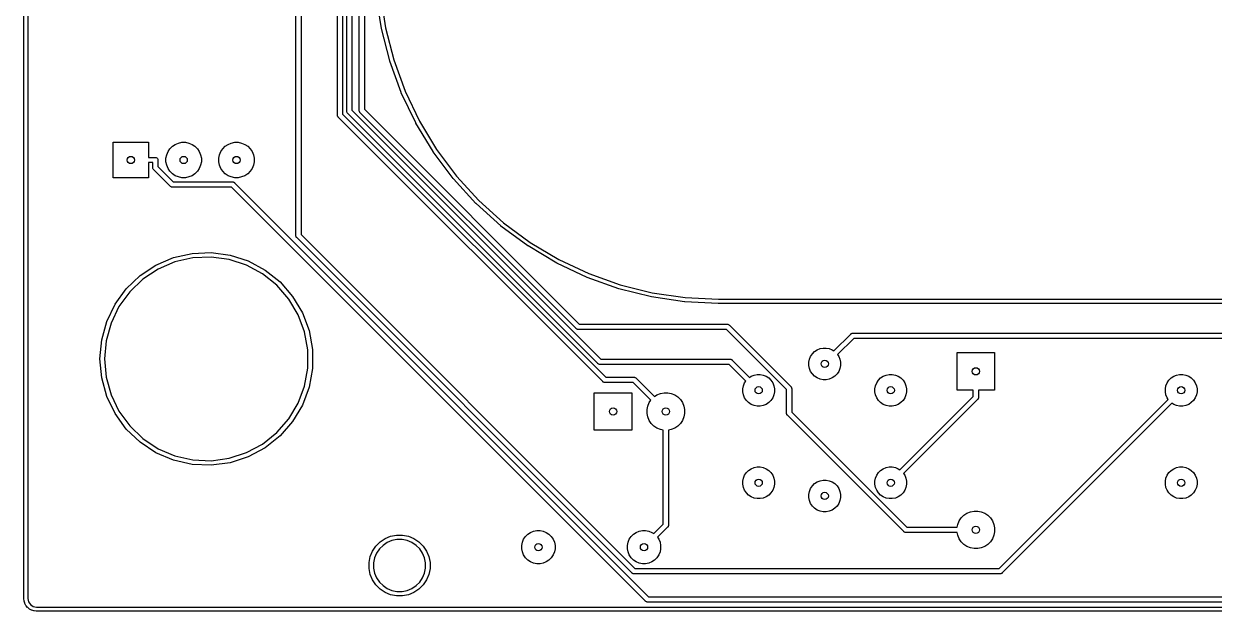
# Model space of a CAD drawing. Extents: x 17 to 176, y -177 to -9.
# Drawn here: x 17.2 to 74.5, y -176.6 to -148.4 of the extents above; entities that cross this region are included whole.
import ezdxf

# ---------------------------------------------------------------- set-up
doc = ezdxf.new("R2010")
doc.units = 0
doc.layers.add('BLACK', color=7, linetype='CONTINUOUS')

msp = doc.modelspace()

# ---------------------------------------------------------------- linework, layer by layer
at = {"layer": 'BLACK', "linetype": 'CONTINUOUS'}
for p, q in [((33.3316, -152.55), (33.3316, -48.9898)), ((33.5816, -48.9441), (33.5816, -152.504)), ((17.2038, -176.027), (17.2037, -52.2359)), ((17.4037, -52.2457), (17.4037, -176.02)), ((32.7339, -152.589), (32.7339, -75.8149)), ((32.9839, -75.7692), (32.9839, -152.544)), ((32.2836, -152.776), (32.2836, -137.108)), ((32.5336, -137.063), (32.5336, -152.73)), ((30.2858, -158.573), (30.2858, -141.298)), ((30.5358, -141.252), (30.5358, -158.527)), ((34.4, -148.615), (34.1542, -147.027)), ((34.3526, -147.001), (34.5969, -148.579)), ((34.4008, -148.619), (34.4, -148.615)), ((34.4016, -148.623), (34.4008, -148.619)), ((34.4019, -148.624), (34.4016, -148.623)), ((34.402, -148.624), (34.4019, -148.624)), ((34.4019, -148.624), (34.4019, -148.624)), ((34.8014, -150.18), (34.402, -148.624)), ((34.5969, -148.579), (34.9939, -150.126)), ((34.8027, -150.184), (34.8014, -150.18)), ((34.8038, -150.188), (34.8027, -150.184)), ((34.8043, -150.189), (34.8038, -150.188)), ((35.3537, -151.699), (34.8043, -150.189)), ((34.8043, -150.189), (34.8043, -150.189)), ((34.8043, -150.189), (34.8043, -150.189)), ((34.9939, -150.126), (35.54, -151.626)), ((35.3553, -151.703), (35.3537, -151.699)), ((35.3569, -151.707), (35.3553, -151.703)), ((35.3575, -151.708), (35.3569, -151.707)), ((36.0515, -153.156), (35.3575, -151.708)), ((35.3575, -151.708), (35.3575, -151.708)), ((35.3575, -151.708), (35.3575, -151.708)), ((35.54, -151.626), (36.2298, -153.066)), ((32.283, -152.782), (32.2836, -152.776)), ((32.2854, -152.807), (32.283, -152.782)), ((32.2926, -152.83), (32.2854, -152.807)), ((32.3042, -152.852), (32.2926, -152.83)), ((32.3159, -152.866), (32.3042, -152.852)), ((32.5336, -152.73), (45.1895, -165.386)), ((32.7333, -152.595), (32.7339, -152.589)), ((32.7357, -152.62), (32.7333, -152.595)), ((32.7429, -152.643), (32.7357, -152.62)), ((32.7545, -152.665), (32.7429, -152.643)), ((32.7603, -152.672), (32.7545, -152.665)), ((32.7701, -152.684), (32.7603, -152.672)), ((32.7749, -152.688), (32.7701, -152.684)), ((44.8105, -164.724), (32.7749, -152.688)), ((32.9839, -152.544), (44.955, -164.515)), ((33.331, -152.556), (33.3316, -152.55)), ((33.3316, -152.562), (33.331, -152.556)), ((33.3334, -152.581), (33.3316, -152.562)), ((33.3316, -152.562), (33.3316, -152.562)), ((33.3406, -152.604), (33.3334, -152.581)), ((33.3522, -152.626), (33.3406, -152.604)), ((33.3678, -152.645), (33.3522, -152.626)), ((33.3726, -152.649), (33.3678, -152.645)), ((43.7712, -163.048), (33.3726, -152.649)), ((33.5816, -152.504), (43.9157, -162.838)), ((32.3198, -152.871), (32.3159, -152.866)), ((32.3245, -152.875), (32.3198, -152.871)), ((45.045, -165.595), (32.3245, -152.875)), ((36.0535, -153.16), (36.0515, -153.156)), ((36.0555, -153.164), (36.0535, -153.16)), ((36.0562, -153.165), (36.0555, -153.164)), ((36.8883, -154.539), (36.0562, -153.165)), ((36.0562, -153.165), (36.0562, -153.165)), ((36.0562, -153.165), (36.0562, -153.165)), ((36.2298, -153.066), (37.0568, -154.431)), ((21.502, -155.79), (21.502, -154.09)), ((21.502, -154.09), (23.202, -154.09)), ((23.202, -154.09), (23.202, -154.815)), ((24.0747, -154.692), (24.1387, -154.537)), ((24.1387, -154.537), (24.2318, -154.398)), ((24.2318, -154.398), (24.3502, -154.28)), ((24.3502, -154.28), (24.4894, -154.187)), ((24.4894, -154.187), (24.6441, -154.123)), ((24.6441, -154.123), (24.8083, -154.09)), ((24.8083, -154.09), (24.9757, -154.09)), ((24.9757, -154.09), (25.1399, -154.123)), ((25.1399, -154.123), (25.2946, -154.187)), ((25.2946, -154.187), (25.4338, -154.28)), ((25.4338, -154.28), (25.5522, -154.398)), ((25.5522, -154.398), (25.6453, -154.537)), ((25.6453, -154.537), (25.7093, -154.692)), ((26.6147, -154.692), (26.6787, -154.537)), ((26.6787, -154.537), (26.7718, -154.398)), ((26.7718, -154.398), (26.8902, -154.28)), ((26.8902, -154.28), (27.0294, -154.187)), ((27.0294, -154.187), (27.1841, -154.123)), ((27.1841, -154.123), (27.3483, -154.09)), ((27.3483, -154.09), (27.5157, -154.09)), ((27.5157, -154.09), (27.6799, -154.123)), ((27.6799, -154.123), (27.8346, -154.187)), ((27.8346, -154.187), (27.9738, -154.28)), ((27.9738, -154.28), (28.0922, -154.398)), ((28.0922, -154.398), (28.1853, -154.537)), ((28.1853, -154.537), (28.2493, -154.692)), ((36.8906, -154.542), (36.8883, -154.539)), ((36.8929, -154.546), (36.8906, -154.542)), ((36.8937, -154.547), (36.8929, -154.546)), ((37.856, -155.833), (36.8937, -154.547)), ((37.0568, -154.431), (38.0132, -155.71)), ((23.202, -154.815), (23.5212, -154.815)), ((23.4023, -155.065), (23.202, -155.065)), ((23.202, -155.065), (23.202, -155.79)), ((23.4023, -155.301), (23.4023, -155.065)), ((23.5212, -154.815), (23.5273, -154.814)), ((23.5273, -154.814), (23.5334, -154.815)), ((23.5334, -154.815), (23.5518, -154.817)), ((23.5518, -154.817), (23.5754, -154.824)), ((23.5754, -154.824), (23.5971, -154.836)), ((23.5971, -154.836), (23.6161, -154.851)), ((23.6161, -154.851), (23.6317, -154.87)), ((23.6317, -154.87), (23.6433, -154.892)), ((23.6433, -154.892), (23.6505, -154.915)), ((23.6505, -154.915), (23.6529, -154.94)), ((23.6529, -154.94), (23.6523, -154.946)), ((23.6523, -154.946), (23.6523, -155.256)), ((24.042, -154.856), (24.0747, -154.692)), ((24.042, -155.024), (24.042, -154.856)), ((24.0747, -155.188), (24.042, -155.024)), ((25.7093, -154.692), (25.742, -154.856)), ((25.742, -155.024), (25.7093, -155.188)), ((25.742, -154.856), (25.742, -155.024)), ((26.582, -154.856), (26.6147, -154.692)), ((26.582, -155.024), (26.582, -154.856)), ((26.6147, -155.188), (26.582, -155.024)), ((28.2493, -154.692), (28.282, -154.856)), ((28.282, -155.024), (28.2493, -155.188)), ((28.282, -154.856), (28.282, -155.024)), ((23.4017, -155.307), (23.4023, -155.301)), ((23.4023, -155.314), (23.4017, -155.307)), ((23.4041, -155.332), (23.4023, -155.314)), ((23.4023, -155.314), (23.4023, -155.314)), ((23.4113, -155.355), (23.4041, -155.332)), ((23.4229, -155.377), (23.4113, -155.355)), ((23.4385, -155.396), (23.4229, -155.377)), ((23.4433, -155.4), (23.4385, -155.396)), ((24.2425, -156.199), (23.4433, -155.4)), ((23.6523, -155.256), (24.387, -155.99)), ((24.1387, -155.343), (24.0747, -155.188)), ((24.2318, -155.482), (24.1387, -155.343)), ((24.3502, -155.6), (24.2318, -155.482)), ((24.4894, -155.693), (24.3502, -155.6)), ((24.6441, -155.757), (24.4894, -155.693)), ((25.2946, -155.693), (25.1399, -155.757)), ((25.4338, -155.6), (25.2946, -155.693)), ((25.5522, -155.482), (25.4338, -155.6)), ((25.6453, -155.343), (25.5522, -155.482)), ((25.7093, -155.188), (25.6453, -155.343)), ((26.6787, -155.343), (26.6147, -155.188)), ((26.7718, -155.482), (26.6787, -155.343)), ((26.8902, -155.6), (26.7718, -155.482)), ((27.0294, -155.693), (26.8902, -155.6)), ((27.1841, -155.757), (27.0294, -155.693)), ((27.8346, -155.693), (27.6799, -155.757)), ((27.9738, -155.6), (27.8346, -155.693)), ((28.0922, -155.482), (27.9738, -155.6)), ((28.1853, -155.343), (28.0922, -155.482)), ((28.2493, -155.188), (28.1853, -155.343)), ((38.0132, -155.71), (39.0897, -156.888)), ((23.202, -155.79), (21.502, -155.79)), ((24.2464, -156.204), (24.2425, -156.199)), ((24.2511, -156.208), (24.2464, -156.204)), ((24.2654, -156.22), (24.2511, -156.208)), ((24.2511, -156.208), (24.2511, -156.208)), ((24.2871, -156.231), (24.2654, -156.22)), ((24.3107, -156.238), (24.2871, -156.231)), ((24.3291, -156.24), (24.3107, -156.238)), ((24.3352, -156.241), (24.3291, -156.24)), ((24.3291, -156.24), (24.3291, -156.24)), ((24.3413, -156.24), (24.3352, -156.241)), ((27.1911, -156.24), (24.3413, -156.24)), ((24.387, -155.99), (27.2368, -155.99)), ((24.8083, -155.79), (24.6441, -155.757)), ((24.9757, -155.79), (24.8083, -155.79)), ((25.1399, -155.757), (24.9757, -155.79)), ((27.3483, -155.79), (27.1841, -155.757)), ((47.1002, -176.149), (27.1911, -156.24)), ((27.2368, -155.99), (27.2429, -155.99)), ((27.2429, -155.99), (27.249, -155.99)), ((27.249, -155.99), (27.249, -155.99)), ((27.249, -155.99), (27.2674, -155.992)), ((27.2674, -155.992), (27.291, -155.999)), ((27.291, -155.999), (27.3127, -156.011)), ((27.3127, -156.011), (27.3317, -156.026)), ((27.3317, -156.026), (27.3356, -156.031)), ((27.3356, -156.031), (47.2447, -175.94)), ((27.5157, -155.79), (27.3483, -155.79)), ((27.6799, -155.757), (27.5157, -155.79)), ((37.8586, -155.836), (37.856, -155.833)), ((37.8612, -155.84), (37.8586, -155.836)), ((37.8622, -155.841), (37.8612, -155.84)), ((38.9453, -157.027), (37.8622, -155.841)), ((38.9483, -157.03), (38.9453, -157.027)), ((38.9512, -157.033), (38.9483, -157.03)), ((38.9522, -157.034), (38.9512, -157.033)), ((40.1459, -158.109), (38.9522, -157.034)), ((38.9522, -157.034), (38.9522, -157.034)), ((38.9522, -157.034), (38.9522, -157.034)), ((39.0897, -156.888), (40.2761, -157.957)), ((40.2761, -157.957), (41.5612, -158.904)), ((30.2852, -158.579), (30.2858, -158.573)), ((30.2876, -158.603), (30.2852, -158.579)), ((30.5358, -158.527), (46.5938, -174.585)), ((40.1492, -158.111), (40.1459, -158.109)), ((40.1524, -158.114), (40.1492, -158.111)), ((40.1535, -158.115), (40.1524, -158.114)), ((41.4464, -159.068), (40.1535, -158.115)), ((30.2948, -158.627), (30.2876, -158.603)), ((30.3064, -158.648), (30.2948, -158.627)), ((30.3181, -158.663), (30.3064, -158.648)), ((30.322, -158.668), (30.3181, -158.663)), ((30.3267, -158.671), (30.322, -158.668)), ((46.4493, -174.794), (30.3267, -158.671)), ((41.4499, -159.07), (41.4464, -159.068)), ((41.4534, -159.073), (41.4499, -159.07)), ((41.4545, -159.073), (41.4534, -159.073)), ((42.8343, -159.896), (41.4545, -159.073)), ((41.5612, -158.904), (42.9325, -159.722)), ((23.5612, -159.994), (24.4052, -159.634)), ((24.4052, -159.634), (25.3001, -159.429)), ((25.3296, -159.647), (24.4732, -159.843)), ((25.3001, -159.429), (26.2171, -159.388)), ((26.2072, -159.608), (25.3296, -159.647)), ((27.0777, -159.726), (26.2072, -159.608)), ((26.2171, -159.388), (27.1267, -159.511)), ((27.9132, -159.997), (27.0777, -159.726)), ((27.1267, -159.511), (27.9997, -159.795)), ((42.9325, -159.722), (44.3771, -160.401)), ((22.7951, -160.5), (23.5612, -159.994)), ((23.6654, -160.188), (22.9323, -160.672)), ((24.4732, -159.843), (23.6654, -160.188)), ((28.6868, -160.414), (27.9132, -159.997)), ((27.9997, -159.795), (28.808, -160.23)), ((28.808, -160.23), (29.5256, -160.802)), ((42.838, -159.898), (42.8343, -159.896)), ((42.8417, -159.9), (42.838, -159.898)), ((42.8429, -159.901), (42.8417, -159.9)), ((44.2963, -160.584), (42.8429, -159.901)), ((42.8429, -159.901), (42.8429, -159.901)), ((42.8429, -159.901), (42.8429, -159.901)), ((22.1317, -161.134), (22.7951, -160.5)), ((22.9323, -160.672), (22.2973, -161.279)), ((29.3736, -160.961), (28.6868, -160.414)), ((29.5256, -160.802), (30.1295, -161.494)), ((44.3002, -160.586), (44.2963, -160.584)), ((44.3041, -160.588), (44.3002, -160.586)), ((44.3054, -160.588), (44.3041, -160.588)), ((45.8186, -161.127), (44.3054, -160.588)), ((44.3771, -160.401), (45.8811, -160.937)), ((21.5921, -161.877), (22.1317, -161.134)), ((22.2973, -161.279), (21.781, -161.99)), ((29.9516, -161.623), (29.3736, -160.961)), ((45.8226, -161.128), (45.8186, -161.127)), ((45.8266, -161.129), (45.8226, -161.128)), ((45.8279, -161.13), (45.8266, -161.129)), ((47.3865, -161.518), (45.8279, -161.13)), ((45.8811, -160.937), (47.4302, -161.323)), ((47.4302, -161.323), (49.0095, -161.556)), ((21.1939, -162.704), (21.5921, -161.877)), ((21.781, -161.99), (21.3998, -162.781)), ((30.4021, -162.377), (29.9516, -161.623)), ((30.1295, -161.494), (30.6003, -162.282)), ((47.3906, -161.519), (47.3865, -161.518)), ((47.3947, -161.52), (47.3906, -161.519)), ((47.3961, -161.52), (47.3947, -161.52)), ((48.9852, -161.755), (47.3961, -161.52)), ((48.9893, -161.755), (48.9852, -161.755)), ((48.9935, -161.756), (48.9893, -161.755)), ((48.9949, -161.756), (48.9935, -161.756)), ((50.5968, -161.834), (48.9949, -161.756)), ((49.0095, -161.556), (50.6066, -161.635)), ((50.5992, -161.834), (50.5968, -161.834)), ((142.187, -161.834), (50.5992, -161.834)), ((50.6066, -161.635), (142.182, -161.635)), ((30.7108, -163.2), (30.4021, -162.377)), ((30.6003, -162.282), (30.9229, -163.141)), ((20.9497, -163.589), (21.1939, -162.704)), ((21.3998, -162.781), (21.1661, -163.628)), ((30.9229, -163.141), (31.0868, -164.044)), ((43.7751, -163.052), (43.7712, -163.048)), ((43.7798, -163.056), (43.7751, -163.052)), ((43.7941, -163.068), (43.7798, -163.056)), ((43.798, -163.07), (43.7941, -163.068)), ((43.8158, -163.08), (43.798, -163.07)), ((43.8394, -163.087), (43.8158, -163.08)), ((43.8578, -163.088), (43.8394, -163.087)), ((43.8639, -163.089), (43.8578, -163.088)), ((43.8578, -163.088), (43.8578, -163.088)), ((43.87, -163.088), (43.8639, -163.089)), ((50.9929, -163.088), (43.87, -163.088)), ((43.9157, -162.838), (51.0386, -162.838)), ((53.8841, -165.98), (50.9929, -163.088)), ((51.0386, -162.838), (51.0447, -162.838)), ((51.0447, -162.838), (51.0508, -162.838)), ((51.0508, -162.838), (51.0508, -162.838)), ((51.0508, -162.838), (51.0692, -162.84)), ((51.0692, -162.84), (51.0928, -162.847)), ((51.0928, -162.847), (51.1145, -162.859)), ((51.1145, -162.859), (51.1335, -162.875)), ((51.1335, -162.875), (51.1374, -162.879)), ((51.1374, -162.879), (54.0932, -165.835)), ((20.8674, -164.503), (20.9497, -163.589)), ((21.1661, -163.628), (21.0874, -164.503)), ((30.8677, -164.064), (30.7108, -163.2)), ((56.1654, -164.121), (56.9787, -163.308)), ((57.1232, -163.517), (56.3422, -164.298)), ((56.9787, -163.308), (56.9826, -163.303)), ((56.9826, -163.303), (56.9873, -163.299)), ((56.9873, -163.299), (57.0016, -163.287)), ((57.0016, -163.287), (57.0233, -163.276)), ((57.0233, -163.276), (57.0257, -163.275)), ((57.0257, -163.275), (57.0469, -163.268)), ((57.0469, -163.268), (57.0653, -163.267)), ((57.0653, -163.267), (57.0714, -163.266)), ((57.0653, -163.267), (57.0653, -163.267)), ((57.0714, -163.266), (57.0775, -163.267)), ((57.0775, -163.267), (115.326, -163.267)), ((115.281, -163.517), (57.1232, -163.517)), ((30.8677, -164.942), (30.8677, -164.064)), ((31.0868, -164.044), (31.0868, -164.962)), ((55.0467, -164.38), (55.1301, -164.255)), ((55.1301, -164.255), (55.2363, -164.149)), ((55.2363, -164.149), (55.3611, -164.066)), ((55.3611, -164.066), (55.4997, -164.008)), ((55.4997, -164.008), (55.6469, -163.979)), ((55.6469, -163.979), (55.797, -163.979)), ((55.797, -163.979), (55.9443, -164.008)), ((55.9443, -164.008), (56.0829, -164.066)), ((56.0829, -164.066), (56.1654, -164.121)), ((56.3422, -164.298), (56.3973, -164.38)), ((62.092, -166), (62.092, -164.2)), ((62.092, -164.2), (63.892, -164.2)), ((63.892, -164.2), (63.892, -166)), ((20.9497, -165.417), (20.8674, -164.503)), ((21.0874, -164.503), (21.1661, -165.378)), ((44.8144, -164.729), (44.8105, -164.724)), ((44.8191, -164.732), (44.8144, -164.729)), ((44.8296, -164.741), (44.8191, -164.732)), ((44.8191, -164.732), (44.8191, -164.732)), ((44.8334, -164.744), (44.8296, -164.741)), ((44.8551, -164.756), (44.8334, -164.744)), ((44.8787, -164.763), (44.8551, -164.756)), ((44.8971, -164.765), (44.8787, -164.763)), ((44.9032, -164.765), (44.8971, -164.765)), ((44.8971, -164.765), (44.8971, -164.765)), ((44.9093, -164.765), (44.9032, -164.765)), ((51.1239, -164.765), (44.9093, -164.765)), ((44.955, -164.515), (51.1696, -164.515)), ((51.9268, -165.568), (51.1239, -164.765)), ((51.1696, -164.515), (51.1757, -164.514)), ((51.1757, -164.514), (51.1818, -164.515)), ((51.1818, -164.515), (51.1818, -164.515)), ((51.1818, -164.515), (51.2002, -164.517)), ((51.2002, -164.517), (51.2238, -164.524)), ((51.2238, -164.524), (51.2455, -164.535)), ((51.2455, -164.535), (51.2645, -164.551)), ((51.2645, -164.551), (51.2684, -164.556)), ((51.2684, -164.556), (52.1036, -165.391)), ((54.96, -164.666), (54.9893, -164.519)), ((54.96, -164.816), (54.96, -164.666)), ((54.9893, -164.963), (54.96, -164.816)), ((54.9893, -164.519), (55.0467, -164.38)), ((56.3973, -164.38), (56.4547, -164.519)), ((56.4547, -164.519), (56.484, -164.666)), ((56.484, -164.816), (56.4547, -164.963)), ((56.484, -164.666), (56.484, -164.816)), ((21.1939, -166.302), (20.9497, -165.417)), ((21.1661, -165.378), (21.3998, -166.225)), ((30.7108, -165.807), (30.8677, -164.942)), ((31.0868, -164.962), (30.9229, -165.865)), ((45.1895, -165.386), (46.557, -165.386)), ((46.557, -165.386), (46.5631, -165.385)), ((46.5631, -165.385), (46.5692, -165.386)), ((46.5692, -165.386), (46.5692, -165.386)), ((46.5692, -165.386), (46.5876, -165.388)), ((46.5876, -165.388), (46.6112, -165.395)), ((46.6112, -165.395), (46.6329, -165.407)), ((46.6329, -165.407), (46.6519, -165.422)), ((46.6519, -165.422), (46.6558, -165.427)), ((46.6558, -165.427), (47.5391, -166.31)), ((52.1036, -165.391), (52.1861, -165.336)), ((52.1861, -165.336), (52.3247, -165.278)), ((52.3247, -165.278), (52.4719, -165.249)), ((52.4719, -165.249), (52.622, -165.249)), ((52.622, -165.249), (52.7693, -165.278)), ((52.7693, -165.278), (52.9079, -165.336)), ((52.9079, -165.336), (53.0327, -165.419)), ((53.0327, -165.419), (53.1389, -165.525)), ((55.0467, -165.102), (54.9893, -164.963)), ((55.1301, -165.227), (55.0467, -165.102)), ((55.2363, -165.333), (55.1301, -165.227)), ((55.3611, -165.416), (55.2363, -165.333)), ((55.4997, -165.474), (55.3611, -165.416)), ((56.0829, -165.416), (55.9443, -165.474)), ((56.2077, -165.333), (56.0829, -165.416)), ((56.3139, -165.227), (56.2077, -165.333)), ((56.3973, -165.102), (56.3139, -165.227)), ((56.4547, -164.963), (56.3973, -165.102)), ((58.3051, -165.525), (58.4113, -165.419)), ((58.4113, -165.419), (58.5361, -165.336)), ((58.5361, -165.336), (58.6747, -165.278)), ((58.6747, -165.278), (58.8219, -165.249)), ((58.8219, -165.249), (58.972, -165.249)), ((58.972, -165.249), (59.1193, -165.278)), ((59.1193, -165.278), (59.2579, -165.336)), ((59.2579, -165.336), (59.3827, -165.419)), ((59.3827, -165.419), (59.4889, -165.525)), ((72.2751, -165.525), (72.3813, -165.419)), ((72.3813, -165.419), (72.5061, -165.336)), ((72.5061, -165.336), (72.6447, -165.278)), ((72.6447, -165.278), (72.7919, -165.249)), ((72.7919, -165.249), (72.942, -165.249)), ((72.942, -165.249), (73.0893, -165.278)), ((73.0893, -165.278), (73.2279, -165.336)), ((73.2279, -165.336), (73.3527, -165.419)), ((73.3527, -165.419), (73.4589, -165.525)), ((30.4021, -166.629), (30.7108, -165.807)), ((30.9229, -165.865), (30.6003, -166.725)), ((45.0489, -165.6), (45.045, -165.595)), ((45.0536, -165.604), (45.0489, -165.6)), ((45.0679, -165.616), (45.0536, -165.604)), ((45.0896, -165.627), (45.0679, -165.616)), ((45.1132, -165.634), (45.0896, -165.627)), ((45.1316, -165.636), (45.1132, -165.634)), ((45.1377, -165.637), (45.1316, -165.636)), ((45.1316, -165.636), (45.1316, -165.636)), ((45.1438, -165.636), (45.1377, -165.637)), ((46.5113, -165.636), (45.1438, -165.636)), ((47.3623, -166.487), (46.5113, -165.636)), ((51.785, -165.936), (51.8143, -165.789)), ((51.785, -166.086), (51.785, -165.936)), ((51.8143, -165.789), (51.8717, -165.65)), ((51.8717, -165.65), (51.9268, -165.568)), ((53.1389, -165.525), (53.2223, -165.65)), ((53.2223, -165.65), (53.2797, -165.789)), ((53.2797, -165.789), (53.309, -165.936)), ((53.309, -165.936), (53.309, -166.086)), ((53.8841, -167.11), (53.8841, -165.98)), ((54.0932, -165.835), (54.0979, -165.839)), ((54.0979, -165.839), (54.1018, -165.844)), ((54.1018, -165.844), (54.1135, -165.858)), ((54.1135, -165.858), (54.1251, -165.88)), ((54.1251, -165.88), (54.1323, -165.903)), ((54.1323, -165.903), (54.1341, -165.922)), ((54.1341, -165.922), (54.1341, -165.922)), ((54.1341, -165.922), (54.1347, -165.928)), ((54.1347, -165.928), (54.1341, -165.934)), ((54.1341, -165.934), (54.1341, -167.064)), ((55.6469, -165.503), (55.4997, -165.474)), ((55.797, -165.503), (55.6469, -165.503)), ((55.9443, -165.474), (55.797, -165.503)), ((58.135, -165.936), (58.1643, -165.789)), ((58.135, -166.086), (58.135, -165.936)), ((58.1643, -165.789), (58.2217, -165.65)), ((58.2217, -165.65), (58.3051, -165.525)), ((59.4889, -165.525), (59.5723, -165.65)), ((59.5723, -165.65), (59.6297, -165.789)), ((59.6297, -165.789), (59.659, -165.936)), ((59.659, -165.936), (59.659, -166.086)), ((62.867, -166), (62.092, -166)), ((62.867, -166.309), (62.867, -166)), ((63.892, -166), (63.117, -166)), ((63.117, -166), (63.117, -166.355)), ((72.105, -165.936), (72.1343, -165.789)), ((72.105, -166.086), (72.105, -165.936)), ((72.1343, -165.789), (72.1917, -165.65)), ((72.1917, -165.65), (72.2751, -165.525)), ((73.4589, -165.525), (73.5423, -165.65)), ((73.5423, -165.65), (73.5997, -165.789)), ((73.5997, -165.789), (73.629, -165.936)), ((73.629, -165.936), (73.629, -166.086)), ((21.5921, -167.129), (21.1939, -166.302)), ((21.3998, -166.225), (21.781, -167.016)), ((44.642, -167.93), (44.642, -166.13)), ((44.642, -166.13), (46.442, -166.13)), ((46.442, -166.13), (46.442, -167.93)), ((47.2844, -166.604), (47.3623, -166.487)), ((47.5391, -166.31), (47.6557, -166.232)), ((47.6557, -166.232), (47.8195, -166.165)), ((47.8195, -166.165), (47.9934, -166.13)), ((47.9934, -166.13), (48.1706, -166.13)), ((48.1706, -166.13), (48.3445, -166.165)), ((48.3445, -166.165), (48.5083, -166.232)), ((48.5083, -166.232), (48.6557, -166.331)), ((48.6557, -166.331), (48.7811, -166.456)), ((48.7811, -166.456), (48.8796, -166.604)), ((51.8143, -166.233), (51.785, -166.086)), ((51.8717, -166.372), (51.8143, -166.233)), ((51.9551, -166.497), (51.8717, -166.372)), ((52.0613, -166.603), (51.9551, -166.497)), ((53.1389, -166.497), (53.0327, -166.603)), ((53.2223, -166.372), (53.1389, -166.497)), ((53.2797, -166.233), (53.2223, -166.372)), ((53.309, -166.086), (53.2797, -166.233)), ((58.1643, -166.233), (58.135, -166.086)), ((58.2217, -166.372), (58.1643, -166.233)), ((58.3051, -166.497), (58.2217, -166.372)), ((58.4113, -166.603), (58.3051, -166.497)), ((59.3404, -169.836), (62.867, -166.309)), ((59.4889, -166.497), (59.3827, -166.603)), ((59.5723, -166.372), (59.4889, -166.497)), ((63.0761, -166.454), (59.5172, -170.013)), ((59.6297, -166.233), (59.5723, -166.372)), ((59.659, -166.086), (59.6297, -166.233)), ((63.0808, -166.45), (63.0761, -166.454)), ((63.0847, -166.445), (63.0808, -166.45)), ((63.0964, -166.431), (63.0847, -166.445)), ((63.0847, -166.445), (63.0847, -166.445)), ((63.1016, -166.421), (63.0964, -166.431)), ((63.108, -166.409), (63.1016, -166.421)), ((63.1152, -166.386), (63.108, -166.409)), ((63.117, -166.367), (63.1152, -166.386)), ((63.117, -166.355), (63.1176, -166.361)), ((63.1176, -166.361), (63.117, -166.367)), ((63.117, -166.367), (63.117, -166.367)), ((64.1163, -174.585), (72.2468, -166.454)), ((72.1343, -166.233), (72.105, -166.086)), ((72.1917, -166.372), (72.1343, -166.233)), ((72.2468, -166.454), (72.1917, -166.372)), ((73.4589, -166.497), (73.3527, -166.603)), ((73.5423, -166.372), (73.4589, -166.497)), ((73.5997, -166.233), (73.5423, -166.372)), ((73.629, -166.086), (73.5997, -166.233)), ((22.1317, -167.872), (21.5921, -167.129)), ((21.781, -167.016), (22.2973, -167.727)), ((29.9516, -167.383), (30.4021, -166.629)), ((30.6003, -166.725), (30.1295, -167.513)), ((47.182, -166.941), (47.2166, -166.767)), ((47.182, -167.119), (47.182, -166.941)), ((47.2166, -167.293), (47.182, -167.119)), ((47.2166, -166.767), (47.2844, -166.604)), ((48.8796, -166.604), (48.9474, -166.767)), ((48.9474, -166.767), (48.982, -166.941)), ((48.982, -167.119), (48.9474, -167.293)), ((48.982, -166.941), (48.982, -167.119)), ((52.1861, -166.686), (52.0613, -166.603)), ((52.3247, -166.744), (52.1861, -166.686)), ((52.4719, -166.773), (52.3247, -166.744)), ((52.622, -166.773), (52.4719, -166.773)), ((52.7693, -166.744), (52.622, -166.773)), ((52.9079, -166.686), (52.7693, -166.744)), ((53.0327, -166.603), (52.9079, -166.686)), ((53.8835, -167.116), (53.8841, -167.11)), ((53.8841, -167.122), (53.8835, -167.116)), ((53.8859, -167.14), (53.8841, -167.122)), ((53.8841, -167.122), (53.8841, -167.122)), ((53.8931, -167.164), (53.8859, -167.14)), ((53.9047, -167.186), (53.8931, -167.164)), ((54.1341, -167.064), (59.665, -172.595)), ((58.5361, -166.686), (58.4113, -166.603)), ((58.6747, -166.744), (58.5361, -166.686)), ((58.8219, -166.773), (58.6747, -166.744)), ((58.972, -166.773), (58.8219, -166.773)), ((59.1193, -166.744), (58.972, -166.773)), ((59.2579, -166.686), (59.1193, -166.744)), ((59.3827, -166.603), (59.2579, -166.686)), ((72.4236, -166.631), (64.2608, -174.794)), ((72.5061, -166.686), (72.4236, -166.631)), ((72.6447, -166.744), (72.5061, -166.686)), ((72.7919, -166.773), (72.6447, -166.744)), ((72.942, -166.773), (72.7919, -166.773)), ((73.0893, -166.744), (72.942, -166.773)), ((73.2279, -166.686), (73.0893, -166.744)), ((73.3527, -166.603), (73.2279, -166.686)), ((22.2973, -167.727), (22.9323, -168.334)), ((29.3736, -168.045), (29.9516, -167.383)), ((30.1295, -167.513), (29.5256, -168.204)), ((47.2844, -167.456), (47.2166, -167.293)), ((47.3829, -167.604), (47.2844, -167.456)), ((47.5083, -167.729), (47.3829, -167.604)), ((47.6557, -167.828), (47.5083, -167.729)), ((48.6557, -167.729), (48.5083, -167.828)), ((48.7811, -167.604), (48.6557, -167.729)), ((48.8796, -167.456), (48.7811, -167.604)), ((48.9474, -167.293), (48.8796, -167.456)), ((53.9203, -167.205), (53.9047, -167.186)), ((53.9251, -167.209), (53.9203, -167.205)), ((59.5205, -172.804), (53.9251, -167.209)), ((22.7951, -168.506), (22.1317, -167.872)), ((28.6868, -168.593), (29.3736, -168.045)), ((29.5256, -168.204), (28.808, -168.776)), ((46.442, -167.93), (44.642, -167.93)), ((47.8195, -167.895), (47.6557, -167.828)), ((47.957, -167.923), (47.8195, -167.895)), ((47.957, -172.448), (47.957, -167.923)), ((48.3445, -167.895), (48.207, -167.923)), ((48.207, -167.923), (48.207, -172.494)), ((48.5083, -167.828), (48.3445, -167.895)), ((23.5612, -169.012), (22.7951, -168.506)), ((22.9323, -168.334), (23.6654, -168.818)), ((23.6654, -168.818), (24.4732, -169.163)), ((27.9132, -169.009), (28.6868, -168.593)), ((28.808, -168.776), (27.9997, -169.211)), ((24.4052, -169.373), (23.5612, -169.012)), ((25.3001, -169.577), (24.4052, -169.373)), ((24.4732, -169.163), (25.3296, -169.359)), ((25.3296, -169.359), (26.2072, -169.398)), ((26.2072, -169.398), (27.0777, -169.28)), ((27.0777, -169.28), (27.9132, -169.009)), ((27.9997, -169.211), (27.1267, -169.495)), ((26.2171, -169.618), (25.3001, -169.577)), ((27.1267, -169.495), (26.2171, -169.618)), ((51.8717, -170.095), (51.9551, -169.97)), ((51.9551, -169.97), (52.0613, -169.864)), ((52.0613, -169.864), (52.1861, -169.781)), ((52.1861, -169.781), (52.3247, -169.723)), ((52.3247, -169.723), (52.4719, -169.694)), ((52.4719, -169.694), (52.622, -169.694)), ((52.622, -169.694), (52.7693, -169.723)), ((52.7693, -169.723), (52.9079, -169.781)), ((52.9079, -169.781), (53.0327, -169.864)), ((53.0327, -169.864), (53.1389, -169.97)), ((53.1389, -169.97), (53.2223, -170.095)), ((58.2217, -170.095), (58.3051, -169.97)), ((58.3051, -169.97), (58.4113, -169.864)), ((58.4113, -169.864), (58.5361, -169.781)), ((58.5361, -169.781), (58.6747, -169.723)), ((58.6747, -169.723), (58.8219, -169.694)), ((58.8219, -169.694), (58.972, -169.694)), ((58.972, -169.694), (59.1193, -169.723)), ((59.1193, -169.723), (59.2579, -169.781)), ((59.2579, -169.781), (59.3404, -169.836)), ((59.5172, -170.013), (59.5723, -170.095)), ((72.1917, -170.095), (72.2751, -169.97)), ((72.2751, -169.97), (72.3813, -169.864)), ((72.3813, -169.864), (72.5061, -169.781)), ((72.5061, -169.781), (72.6447, -169.723)), ((72.6447, -169.723), (72.7919, -169.694)), ((72.7919, -169.694), (72.942, -169.694)), ((72.942, -169.694), (73.0893, -169.723)), ((73.0893, -169.723), (73.2279, -169.781)), ((73.2279, -169.781), (73.3527, -169.864)), ((73.3527, -169.864), (73.4589, -169.97)), ((73.4589, -169.97), (73.5423, -170.095)), ((51.785, -170.381), (51.8143, -170.234)), ((51.785, -170.531), (51.785, -170.381)), ((51.8143, -170.678), (51.785, -170.531)), ((51.8143, -170.234), (51.8717, -170.095)), ((53.2223, -170.095), (53.2797, -170.234)), ((53.2797, -170.234), (53.309, -170.381)), ((53.309, -170.531), (53.2797, -170.678)), ((53.309, -170.381), (53.309, -170.531)), ((55.0467, -170.73), (55.1301, -170.605)), ((55.1301, -170.605), (55.2363, -170.499)), ((55.2363, -170.499), (55.3611, -170.416)), ((55.3611, -170.416), (55.4997, -170.358)), ((55.4997, -170.358), (55.6469, -170.329)), ((55.6469, -170.329), (55.797, -170.329)), ((55.797, -170.329), (55.9443, -170.358)), ((55.9443, -170.358), (56.0829, -170.416)), ((56.0829, -170.416), (56.2077, -170.499)), ((56.2077, -170.499), (56.3139, -170.605)), ((56.3139, -170.605), (56.3973, -170.73)), ((58.135, -170.381), (58.1643, -170.234)), ((58.135, -170.531), (58.135, -170.381)), ((58.1643, -170.678), (58.135, -170.531)), ((58.1643, -170.234), (58.2217, -170.095)), ((59.5723, -170.095), (59.6297, -170.234)), ((59.6297, -170.234), (59.659, -170.381)), ((59.659, -170.531), (59.6297, -170.678)), ((59.659, -170.381), (59.659, -170.531)), ((72.105, -170.381), (72.1343, -170.234)), ((72.105, -170.531), (72.105, -170.381)), ((72.1343, -170.678), (72.105, -170.531)), ((72.1343, -170.234), (72.1917, -170.095)), ((73.5423, -170.095), (73.5997, -170.234)), ((73.5997, -170.234), (73.629, -170.381)), ((73.629, -170.531), (73.5997, -170.678)), ((73.629, -170.381), (73.629, -170.531)), ((51.8717, -170.817), (51.8143, -170.678)), ((51.9551, -170.942), (51.8717, -170.817)), ((52.0613, -171.048), (51.9551, -170.942)), ((52.1861, -171.131), (52.0613, -171.048)), ((52.3247, -171.189), (52.1861, -171.131)), ((52.9079, -171.131), (52.7693, -171.189)), ((53.0327, -171.048), (52.9079, -171.131)), ((53.1389, -170.942), (53.0327, -171.048)), ((53.2223, -170.817), (53.1389, -170.942)), ((53.2797, -170.678), (53.2223, -170.817)), ((54.96, -171.016), (54.9893, -170.869)), ((54.96, -171.166), (54.96, -171.016)), ((54.9893, -171.313), (54.96, -171.166)), ((54.9893, -170.869), (55.0467, -170.73)), ((56.3973, -170.73), (56.4547, -170.869)), ((56.4547, -170.869), (56.484, -171.016)), ((56.484, -171.166), (56.4547, -171.313)), ((56.484, -171.016), (56.484, -171.166)), ((58.2217, -170.817), (58.1643, -170.678)), ((58.3051, -170.942), (58.2217, -170.817)), ((58.4113, -171.048), (58.3051, -170.942)), ((58.5361, -171.131), (58.4113, -171.048)), ((58.6747, -171.189), (58.5361, -171.131)), ((59.2579, -171.131), (59.1193, -171.189)), ((59.3827, -171.048), (59.2579, -171.131)), ((59.4889, -170.942), (59.3827, -171.048)), ((59.5723, -170.817), (59.4889, -170.942)), ((59.6297, -170.678), (59.5723, -170.817)), ((72.1917, -170.817), (72.1343, -170.678)), ((72.2751, -170.942), (72.1917, -170.817)), ((72.3813, -171.048), (72.2751, -170.942)), ((72.5061, -171.131), (72.3813, -171.048)), ((72.6447, -171.189), (72.5061, -171.131)), ((73.2279, -171.131), (73.0893, -171.189)), ((73.3527, -171.048), (73.2279, -171.131)), ((73.4589, -170.942), (73.3527, -171.048)), ((73.5423, -170.817), (73.4589, -170.942)), ((73.5997, -170.678), (73.5423, -170.817)), ((52.4719, -171.218), (52.3247, -171.189)), ((52.622, -171.218), (52.4719, -171.218)), ((52.7693, -171.189), (52.622, -171.218)), ((55.0467, -171.452), (54.9893, -171.313)), ((55.1301, -171.577), (55.0467, -171.452)), ((55.2363, -171.683), (55.1301, -171.577)), ((55.3611, -171.766), (55.2363, -171.683)), ((56.2077, -171.683), (56.0829, -171.766)), ((56.3139, -171.577), (56.2077, -171.683)), ((56.3973, -171.452), (56.3139, -171.577)), ((56.4547, -171.313), (56.3973, -171.452)), ((58.8219, -171.218), (58.6747, -171.189)), ((58.972, -171.218), (58.8219, -171.218)), ((59.1193, -171.189), (58.972, -171.218)), ((72.7919, -171.218), (72.6447, -171.189)), ((72.942, -171.218), (72.7919, -171.218)), ((73.0893, -171.189), (72.942, -171.218)), ((55.4997, -171.824), (55.3611, -171.766)), ((55.6469, -171.853), (55.4997, -171.824)), ((55.797, -171.853), (55.6469, -171.853)), ((55.9443, -171.824), (55.797, -171.853)), ((56.0829, -171.766), (55.9443, -171.824)), ((62.1266, -172.457), (62.1944, -172.294)), ((62.1944, -172.294), (62.2929, -172.146)), ((62.2929, -172.146), (62.4183, -172.021)), ((62.4183, -172.021), (62.5657, -171.922)), ((62.5657, -171.922), (62.7295, -171.855)), ((62.7295, -171.855), (62.9034, -171.82)), ((62.9034, -171.82), (63.0806, -171.82)), ((63.0806, -171.82), (63.2545, -171.855)), ((63.2545, -171.855), (63.4183, -171.922)), ((63.4183, -171.922), (63.5657, -172.021)), ((63.5657, -172.021), (63.6911, -172.146)), ((63.6911, -172.146), (63.7896, -172.294)), ((63.7896, -172.294), (63.8574, -172.457)), ((41.442, -172.929), (41.5731, -172.841)), ((41.5731, -172.841), (41.7186, -172.781)), ((41.7186, -172.781), (41.8732, -172.75)), ((41.8732, -172.75), (42.0308, -172.75)), ((42.0308, -172.75), (42.1854, -172.781)), ((42.1854, -172.781), (42.3309, -172.841)), ((42.3309, -172.841), (42.462, -172.929)), ((46.522, -172.929), (46.6531, -172.841)), ((46.6531, -172.841), (46.7986, -172.781)), ((46.7986, -172.781), (46.9532, -172.75)), ((46.9532, -172.75), (47.1108, -172.75)), ((47.1108, -172.75), (47.2654, -172.781)), ((47.2654, -172.781), (47.4109, -172.841)), ((47.4109, -172.841), (47.5028, -172.902)), ((47.5028, -172.902), (47.957, -172.448)), ((48.1661, -172.593), (47.6796, -173.079)), ((48.1708, -172.589), (48.1661, -172.593)), ((48.1747, -172.584), (48.1708, -172.589)), ((48.1864, -172.57), (48.1747, -172.584)), ((48.1747, -172.584), (48.1747, -172.584)), ((48.198, -172.548), (48.1864, -172.57)), ((48.2052, -172.525), (48.198, -172.548)), ((48.207, -172.506), (48.2052, -172.525)), ((48.207, -172.494), (48.2076, -172.5)), ((48.2076, -172.5), (48.207, -172.506)), ((48.207, -172.506), (48.207, -172.506)), ((59.5244, -172.809), (59.5205, -172.804)), ((59.5291, -172.813), (59.5244, -172.809)), ((59.5409, -172.822), (59.5291, -172.813)), ((59.5291, -172.813), (59.5291, -172.813)), ((59.5434, -172.824), (59.5409, -172.822)), ((59.5651, -172.836), (59.5434, -172.824)), ((59.5887, -172.843), (59.5651, -172.836)), ((59.6071, -172.845), (59.5887, -172.843)), ((59.6132, -172.846), (59.6071, -172.845)), ((59.6071, -172.845), (59.6071, -172.845)), ((59.6193, -172.845), (59.6132, -172.846)), ((62.0992, -172.845), (59.6193, -172.845)), ((59.665, -172.595), (62.0992, -172.595)), ((62.0992, -172.595), (62.1266, -172.457)), ((62.1266, -172.983), (62.0992, -172.845)), ((63.8574, -172.457), (63.892, -172.631)), ((63.892, -172.809), (63.8574, -172.983)), ((63.892, -172.631), (63.892, -172.809)), ((34.136, -173.5), (34.3401, -173.296)), ((34.4796, -173.466), (34.306, -173.64)), ((34.3401, -173.296), (34.5801, -173.136)), ((34.6838, -173.33), (34.4796, -173.466)), ((34.5801, -173.136), (34.8468, -173.025)), ((34.9107, -173.236), (34.6838, -173.33)), ((34.8468, -173.025), (35.1299, -172.969)), ((35.1515, -173.188), (34.9107, -173.236)), ((35.1299, -172.969), (35.4186, -172.969)), ((35.397, -173.188), (35.1515, -173.188)), ((35.6378, -173.236), (35.397, -173.188)), ((35.4186, -172.969), (35.7017, -173.025)), ((35.8647, -173.33), (35.6378, -173.236)), ((35.7017, -173.025), (35.9684, -173.136)), ((36.0689, -173.466), (35.8647, -173.33)), ((35.9684, -173.136), (36.2084, -173.296)), ((36.2425, -173.64), (36.0689, -173.466)), ((36.2084, -173.296), (36.4125, -173.5)), ((41.152, -173.471), (41.1827, -173.317)), ((41.1827, -173.317), (41.243, -173.171)), ((41.243, -173.171), (41.3306, -173.04)), ((41.3306, -173.04), (41.442, -172.929)), ((42.462, -172.929), (42.5734, -173.04)), ((42.5734, -173.04), (42.661, -173.171)), ((42.661, -173.171), (42.7213, -173.317)), ((42.7213, -173.317), (42.752, -173.471)), ((46.232, -173.471), (46.2627, -173.317)), ((46.2627, -173.317), (46.323, -173.171)), ((46.323, -173.171), (46.4106, -173.04)), ((46.4106, -173.04), (46.522, -172.929)), ((47.6796, -173.079), (47.741, -173.171)), ((47.741, -173.171), (47.8013, -173.317)), ((47.8013, -173.317), (47.832, -173.471)), ((62.1944, -173.146), (62.1266, -172.983)), ((62.2929, -173.294), (62.1944, -173.146)), ((62.4183, -173.419), (62.2929, -173.294)), ((62.5657, -173.518), (62.4183, -173.419)), ((63.5657, -173.419), (63.4183, -173.518)), ((63.6911, -173.294), (63.5657, -173.419)), ((63.7896, -173.146), (63.6911, -173.294)), ((63.8574, -172.983), (63.7896, -173.146)), ((33.8088, -174.29), (33.8651, -174.007)), ((33.8651, -174.007), (33.9756, -173.74)), ((33.9756, -173.74), (34.136, -173.5)), ((34.1696, -173.844), (34.0756, -174.071)), ((34.306, -173.64), (34.1696, -173.844)), ((36.3789, -173.844), (36.2425, -173.64)), ((36.4729, -174.071), (36.3789, -173.844)), ((36.4125, -173.5), (36.5729, -173.74)), ((36.5729, -173.74), (36.6834, -174.007)), ((36.6834, -174.007), (36.7397, -174.29)), ((41.152, -173.629), (41.152, -173.471)), ((41.1827, -173.783), (41.152, -173.629)), ((41.243, -173.929), (41.1827, -173.783)), ((41.3306, -174.06), (41.243, -173.929)), ((42.661, -173.929), (42.5734, -174.06)), ((42.7213, -173.783), (42.661, -173.929)), ((42.752, -173.629), (42.7213, -173.783)), ((42.752, -173.471), (42.752, -173.629)), ((46.232, -173.629), (46.232, -173.471)), ((46.2627, -173.783), (46.232, -173.629)), ((46.323, -173.929), (46.2627, -173.783)), ((46.4106, -174.06), (46.323, -173.929)), ((47.741, -173.929), (47.6534, -174.06)), ((47.8013, -173.783), (47.741, -173.929)), ((47.832, -173.629), (47.8013, -173.783)), ((47.832, -173.471), (47.832, -173.629)), ((62.7295, -173.585), (62.5657, -173.518)), ((62.9034, -173.62), (62.7295, -173.585)), ((63.0806, -173.62), (62.9034, -173.62)), ((63.2545, -173.585), (63.0806, -173.62)), ((63.4183, -173.518), (63.2545, -173.585)), ((33.8088, -174.579), (33.8088, -174.29)), ((33.8651, -174.862), (33.8088, -174.579)), ((34.0756, -174.071), (34.0277, -174.312)), ((34.0277, -174.312), (34.0277, -174.557)), ((34.0277, -174.557), (34.0756, -174.798)), ((36.5208, -174.312), (36.4729, -174.071)), ((36.4729, -174.798), (36.5208, -174.557)), ((36.5208, -174.557), (36.5208, -174.312)), ((36.7397, -174.579), (36.6834, -174.862)), ((36.7397, -174.29), (36.7397, -174.579)), ((41.442, -174.171), (41.3306, -174.06)), ((41.5731, -174.259), (41.442, -174.171)), ((41.7186, -174.319), (41.5731, -174.259)), ((41.8732, -174.35), (41.7186, -174.319)), ((42.0308, -174.35), (41.8732, -174.35)), ((42.1854, -174.319), (42.0308, -174.35)), ((42.3309, -174.259), (42.1854, -174.319)), ((42.462, -174.171), (42.3309, -174.259)), ((42.5734, -174.06), (42.462, -174.171)), ((46.522, -174.171), (46.4106, -174.06)), ((46.6531, -174.259), (46.522, -174.171)), ((46.5938, -174.585), (64.1163, -174.585)), ((46.7986, -174.319), (46.6531, -174.259)), ((46.9532, -174.35), (46.7986, -174.319)), ((47.1108, -174.35), (46.9532, -174.35)), ((47.2654, -174.319), (47.1108, -174.35)), ((47.4109, -174.259), (47.2654, -174.319)), ((47.542, -174.171), (47.4109, -174.259)), ((47.6534, -174.06), (47.542, -174.171)), ((33.9756, -175.129), (33.8651, -174.862)), ((34.136, -175.369), (33.9756, -175.129)), ((34.0756, -174.798), (34.1696, -175.025)), ((34.1696, -175.025), (34.306, -175.229)), ((36.2425, -175.229), (36.3789, -175.025)), ((36.3789, -175.025), (36.4729, -174.798)), ((36.5729, -175.129), (36.4125, -175.369)), ((36.6834, -174.862), (36.5729, -175.129)), ((46.4532, -174.799), (46.4493, -174.794)), ((46.4579, -174.803), (46.4532, -174.799)), ((46.4722, -174.814), (46.4579, -174.803)), ((46.4939, -174.826), (46.4722, -174.814)), ((46.5175, -174.833), (46.4939, -174.826)), ((46.5359, -174.835), (46.5175, -174.833)), ((46.542, -174.836), (46.5359, -174.835)), ((46.5359, -174.835), (46.5359, -174.835)), ((46.5481, -174.835), (46.542, -174.836)), ((64.162, -174.835), (46.5481, -174.835)), ((64.1681, -174.836), (64.162, -174.835)), ((64.1742, -174.835), (64.1681, -174.836)), ((64.1926, -174.833), (64.1742, -174.835)), ((64.1742, -174.835), (64.1742, -174.835)), ((64.2162, -174.826), (64.1926, -174.833)), ((64.2379, -174.814), (64.2162, -174.826)), ((64.2569, -174.799), (64.2379, -174.814)), ((64.2608, -174.794), (64.2569, -174.799)), ((34.3401, -175.573), (34.136, -175.369)), ((34.306, -175.229), (34.4796, -175.403)), ((34.5801, -175.733), (34.3401, -175.573)), ((34.4796, -175.403), (34.6838, -175.539)), ((34.8468, -175.844), (34.5801, -175.733)), ((34.6838, -175.539), (34.9107, -175.633)), ((34.9107, -175.633), (35.1515, -175.681)), ((35.1515, -175.681), (35.397, -175.681)), ((35.397, -175.681), (35.6378, -175.633)), ((35.6378, -175.633), (35.8647, -175.539)), ((35.9684, -175.733), (35.7017, -175.844)), ((35.8647, -175.539), (36.0689, -175.403)), ((36.2084, -175.573), (35.9684, -175.733)), ((36.0689, -175.403), (36.2425, -175.229)), ((36.4125, -175.369), (36.2084, -175.573)), ((17.2042, -176.031), (17.2038, -176.027)), ((17.2042, -176.035), (17.2042, -176.031)), ((17.2043, -176.036), (17.2042, -176.035)), ((17.2147, -176.135), (17.2043, -176.036)), ((17.2165, -176.143), (17.2147, -176.135)), ((17.2182, -176.152), (17.2165, -176.143)), ((17.2186, -176.154), (17.2182, -176.152)), ((17.2479, -176.248), (17.2186, -176.154)), ((17.2514, -176.257), (17.2479, -176.248)), ((17.2548, -176.265), (17.2514, -176.257)), ((17.2555, -176.266), (17.2548, -176.265)), ((17.3026, -176.354), (17.2555, -176.266)), ((17.4037, -176.02), (17.4126, -176.104)), ((17.4126, -176.104), (17.4361, -176.18)), ((17.4361, -176.18), (17.4739, -176.25)), ((17.4739, -176.25), (17.5246, -176.311)), ((17.5246, -176.311), (17.5862, -176.361)), ((35.1299, -175.9), (34.8468, -175.844)), ((35.4186, -175.9), (35.1299, -175.9)), ((35.7017, -175.844), (35.4186, -175.9)), ((47.1041, -176.154), (47.1002, -176.149)), ((47.1088, -176.158), (47.1041, -176.154)), ((47.1231, -176.17), (47.1088, -176.158)), ((47.1088, -176.158), (47.1088, -176.158)), ((47.1448, -176.181), (47.1231, -176.17)), ((47.1684, -176.188), (47.1448, -176.181)), ((47.1868, -176.19), (47.1684, -176.188)), ((47.1929, -176.191), (47.1868, -176.19)), ((47.1868, -176.19), (47.1868, -176.19)), ((47.199, -176.19), (47.1929, -176.191)), ((150.201, -176.19), (47.199, -176.19)), ((47.2447, -175.94), (150.156, -175.94)), ((17.3077, -176.361), (17.3026, -176.354)), ((17.3127, -176.369), (17.3077, -176.361)), ((17.3135, -176.37), (17.3127, -176.369)), ((17.3136, -176.37), (17.3135, -176.37)), ((17.3135, -176.37), (17.3135, -176.37)), ((17.3767, -176.446), (17.3136, -176.37)), ((17.3832, -176.453), (17.3767, -176.446)), ((17.3895, -176.459), (17.3832, -176.453)), ((17.3906, -176.46), (17.3895, -176.459)), ((17.4674, -176.523), (17.3906, -176.46)), ((17.3906, -176.46), (17.3906, -176.46)), ((17.3906, -176.46), (17.3906, -176.46)), ((17.475, -176.528), (17.4674, -176.523)), ((17.4825, -176.533), (17.475, -176.528)), ((17.4837, -176.533), (17.4825, -176.533)), ((17.5712, -176.58), (17.4837, -176.533)), ((17.4837, -176.533), (17.4837, -176.533)), ((17.4837, -176.533), (17.4837, -176.533)), ((17.5796, -176.583), (17.5712, -176.58)), ((17.5879, -176.587), (17.5796, -176.583)), ((17.5862, -176.361), (17.6565, -176.399)), ((17.5893, -176.587), (17.5879, -176.587)), ((17.6842, -176.616), (17.5893, -176.587)), ((17.6565, -176.399), (17.7326, -176.422)), ((17.6931, -176.618), (17.6842, -176.616)), ((17.7019, -176.62), (17.6931, -176.618)), ((17.7033, -176.62), (17.7019, -176.62)), ((17.802, -176.63), (17.7033, -176.62)), ((17.7326, -176.422), (17.8166, -176.43)), ((17.8068, -176.63), (17.802, -176.63)), ((17.802, -176.63), (17.802, -176.63)), ((174.979, -176.63), (17.8068, -176.63)), ((17.8166, -176.43), (174.972, -176.43))]:
    msp.add_line(p, q, dxfattribs=at)
at = {"layer": 'BLACK'}
for centre in [(22.352, -154.94), (22.352, -154.94), (24.892, -154.94), (24.892, -154.94), (27.432, -154.94), (27.432, -154.94), (55.722, -164.741), (55.722, -164.741), (62.992, -165.1), (62.992, -165.1), (52.547, -166.011), (52.547, -166.011), (58.897, -166.011), (58.897, -166.011), (72.867, -166.011), (72.867, -166.011), (45.542, -167.03), (45.542, -167.03), (48.082, -167.03), (48.082, -167.03), (52.547, -170.456), (52.547, -170.456), (58.897, -170.456), (58.897, -170.456), (72.867, -170.456), (72.867, -170.456), (55.722, -171.091), (55.722, -171.091), (62.992, -172.72), (62.992, -172.72), (41.952, -173.55), (41.952, -173.55), (47.032, -173.55), (47.032, -173.55)]:
    msp.add_circle(centre, 0.175, dxfattribs=at)

doc.saveas('drawing.dxf')
